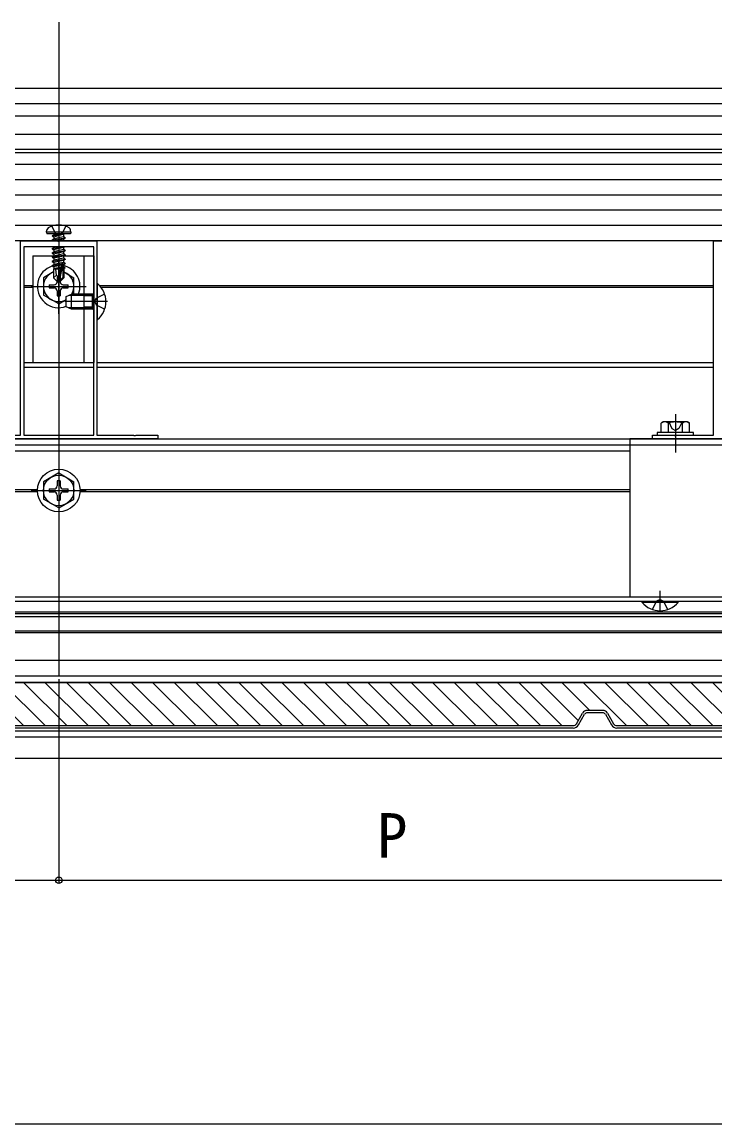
# Model space of a CAD drawing. Units: millimetres, scale not verified. Extents: x -875 to 875, y -1304 to 1296.
# Drawn here: x 260 to 487.5, y -7.2 to 354.6 of the extents above; entities that cross this region are included whole.
import ezdxf
from ezdxf.enums import TextEntityAlignment as Align

# ---------------------------------------------------------------- set-up
doc = ezdxf.new("R2010")
doc.units = ezdxf.units.MM
doc.header["$LTSCALE"] = 8
for name, color, linetype in [('0-3_YKK_11', 7, 'Continuous'), ('0-5_YKK_12', 2, 'Continuous'), ('0-6_YKK_13', 4, 'Continuous'), ('0-7_YKK_D', 6, 'Continuous')]:
    doc.layers.add(name, color=color, linetype=linetype)
doc.styles.add('ＭＳ ゴシック', font='')
doc.styles.get('ＭＳ ゴシック').set_extended_font_data('MS Gothic')

msp = doc.modelspace()

# ---------------------------------------------------------------- linework, layer by layer
at = {"layer": '0-3_YKK_11'}
for points in [[(304.5, 217.8), (239.5, 217.8), (239.5, 219), (246.542, 219), (246.725, 218.88), (247.275, 218.88), (247.458, 219), (259.5, 219), (259.5, 282.8), (271.542, 282.8), (271.725, 282.68), (272.275, 282.68), (272.458, 282.8), (284.5, 282.8), (284.5, 219), (296.542, 219), (296.725, 218.88), (297.275, 218.88), (297.458, 219), (304.5, 219)], [(532, 217.8), (467, 217.8), (467, 219), (474.042, 219), (474.225, 218.88), (474.775, 218.88), (474.958, 219), (487, 219), (487, 282.8), (499.042, 282.8), (499.225, 282.68), (499.775, 282.68), (499.958, 282.8), (512, 282.8), (512, 219), (524.042, 219), (524.225, 218.88), (524.775, 218.88), (524.958, 219), (532, 219)], [(260.5, 280.8), (260.5, 219), (283.5, 219), (283.5, 280.8)]]:
    msp.add_lwpolyline(points, close=True, dxfattribs=at)
at = {"layer": '0-5_YKK_12'}
for p, q in [((272, 354.6), (272, 139.8)), ((792.221, 332.8), (-861.461, 332.8)), ((-602, 327.8), (691, 327.8)), ((-552.134, 323.8), (641.134, 323.8)), ((-595.499, 311.8), (684.499, 311.8)), ((260.5, 268.1), (263.5, 268.1)), ((285.384, 268.1), (487, 268.1)), ((260.5, 267.5), (263.5, 267.5)), ((285.898, 267.5), (487, 267.5)), ((288, 262.799), (274, 262.799)), ((260.5, 242.8), (283.5, 242.8)), ((284.5, 242.8), (487, 242.8)), ((260.5, 241.3), (283.5, 241.3)), ((284.5, 241.3), (487, 241.3)), ((474.5, 225.8), (474.5, 213.3)), ((-556.799, 217.8), (645.798, 217.8)), ((-556.799, 215.8), (645.798, 215.8)), ((84.5, 213.8), (459.5, 213.8)), ((84.5, 201.1), (265.006, 201.1)), ((84.5, 200.5), (265.006, 200.5)), ((263, 200.8), (281, 200.8)), ((278.994, 201.1), (459.5, 201.1)), ((278.994, 200.5), (459.5, 200.5)), ((469.5, 160.8), (469.5, 167.8)), ((689.5, 165.8), (-600.5, 165.8)), ((689.5, 164.3), (-600.5, 164.3)), ((689.5, 160.8), (-600.5, 160.8)), ((689.5, 160.3), (-600.5, 160.3)), ((689.5, 159.3), (-600.5, 159.3)), ((689.5, 154.6), (-600.5, 154.6)), ((689.5, 154), (-600.5, 154)), ((689.5, 145), (-600.5, 145)), ((689.5, 139.8), (-600.5, 139.8)), ((689.5, 137.8), (-600.5, 137.8)), ((689.5, 121.8), (-600.5, 121.8)), ((689.5, 119.8), (-600.5, 119.8)), ((689.5, 112.8), (-600.5, 112.8))]:
    msp.add_line(p, q, dxfattribs=at)
msp.add_lwpolyline([(-566.5, 317.8), (-552, 317.8), (641, 317.8)], dxfattribs=at)
at = {"layer": '0-6_YKK_13'}
for p, q in [((672, 312.8), (-583, 312.8)), ((672, 307.8), (-583, 307.8)), ((672, 302.8), (-583, 302.8)), ((672, 297.8), (-583, 297.8)), ((672, 292.8), (-583, 292.8)), ((672, 287.8), (-583, 287.8)), ((268, 285.6), (268.141, 286.402)), ((272, 289), (272, 268.1)), ((276, 285.6), (275.859, 286.402)), ((672, 282.8), (-583, 282.8)), ((276, 285.6), (268, 285.6)), ((268, 285.6), (268.088, 285.1)), ((275.912, 285.1), (268.088, 285.1)), ((269.9, 284.45), (273.5, 285.05)), ((273.5, 284.95), (269.9, 284.35)), ((269.9, 284.45), (270.45, 284.768)), ((269.9, 284.45), (269.9, 284.35)), ((269.9, 284.45), (269.9, 284.35)), ((269.9, 284.35), (270.45, 284.032)), ((269.9, 283.05), (274.1, 283.75)), ((274.1, 283.65), (269.9, 282.95)), ((269.9, 283.05), (270.45, 283.368)), ((269.9, 283.05), (269.9, 282.95)), ((269.9, 282.95), (270.16, 282.8)), ((273.5, 285.05), (270.45, 284.768)), ((270.45, 284.032), (273.5, 284.95)), ((270.45, 284.9), (270.45, 284.768)), ((273.55, 284.068), (270.45, 283.368)), ((270.45, 284.032), (270.45, 283.368)), ((273.55, 283.332), (271.192, 282.8)), ((273.5, 285.05), (273.5, 284.95)), ((273.55, 284.9), (273.55, 284.068)), ((274.1, 283.75), (273.55, 284.068)), ((274.1, 283.65), (273.55, 283.332)), ((273.55, 283.332), (273.55, 282.8)), ((274.1, 283.75), (274.1, 283.65)), ((276, 285.6), (275.912, 285.1)), ((273.8, 280.8), (269.9, 280.15)), ((269.9, 280.25), (273.2, 280.8)), ((269.9, 280.25), (270.45, 280.568)), ((269.9, 280.25), (269.9, 280.15)), ((269.9, 280.15), (270.45, 279.832)), ((269.9, 278.85), (274.1, 279.55)), ((274.1, 279.45), (269.9, 278.75)), ((269.9, 278.85), (270.45, 279.168)), ((269.9, 278.85), (269.9, 278.75)), ((269.9, 278.75), (270.45, 278.432)), ((271.479, 280.8), (270.45, 280.568)), ((270.45, 280.8), (270.45, 280.568)), ((273.55, 279.868), (270.45, 279.168)), ((270.45, 279.832), (270.45, 279.168)), ((273.55, 280.532), (273.55, 279.868)), ((274.1, 279.55), (273.55, 279.868)), ((273.55, 279.132), (273.55, 278.468)), ((274.1, 279.55), (274.1, 279.45)), ((263.5, 277.799), (283.5, 277.799)), ((269.9, 277.45), (274.1, 278.15)), ((274.1, 278.05), (269.9, 277.35)), ((269.9, 277.45), (270.45, 277.768)), ((269.9, 277.45), (269.9, 277.35)), ((269.9, 277.35), (270.45, 277.032)), ((269.9, 276.05), (274.1, 276.75)), ((274.1, 276.65), (269.9, 275.95)), ((269.9, 276.05), (270.45, 276.368)), ((269.9, 276.05), (269.9, 275.95)), ((269.9, 275.95), (270.45, 275.632)), ((269.9, 274.65), (272.926, 275.154)), ((272.898, 275.05), (269.9, 274.55)), ((269.9, 274.65), (270.45, 274.968)), ((273.55, 278.468), (270.45, 277.768)), ((270.45, 278.432), (270.45, 277.768)), ((273.55, 277.068), (270.45, 276.368)), ((270.45, 277.032), (270.45, 276.368)), ((273.55, 275.668), (270.45, 274.968)), ((270.45, 275.632), (270.45, 274.968)), ((272, 258.799), (272, 276.799)), ((272.91, 275.107), (272, 270.722)), ((273.332, 275.223), (272.15, 269.524)), ((273.332, 275.222), (274.1, 275.35)), ((274.1, 275.25), (273.387, 275.131)), ((273.4, 275.052), (273.4, 270.774)), ((274.1, 278.15), (273.55, 278.468)), ((273.55, 277.732), (273.55, 277.068)), ((274.1, 276.75), (273.55, 277.068)), ((273.55, 276.332), (273.55, 275.668)), ((274.1, 275.35), (273.55, 275.668)), ((274.1, 278.15), (274.1, 278.05)), ((274.1, 276.75), (274.1, 276.65)), ((274.1, 275.35), (274.1, 275.25)), ((280.3, 277.799), (280.3, 242.799)), ((283.5, 277.799), (283.5, 242.799)), ((270.3, 272.567), (267, 270.662)), ((269.9, 274.65), (269.9, 274.55)), ((269.9, 274.55), (270.45, 274.232)), ((270.3, 273.5), (270.45, 273.568)), ((270.3, 273.5), (270.3, 270.65)), ((272.576, 273.5), (270.3, 273.5)), ((271.257, 271.453), (270.3, 270.65)), ((272.84, 274.772), (270.45, 274.232)), ((270.45, 274.232), (270.45, 273.568)), ((272.695, 274.075), (270.45, 273.568)), ((272.635, 273.783), (270.917, 273.5)), ((272.58, 273.516), (272.496, 273.5)), ((273.55, 274.268), (273.397, 274.233)), ((274, 274.008), (273.4, 273.909)), ((274, 273.792), (273.4, 273.676)), ((273.7, 273.5), (273.4, 273.5)), ((273.55, 274.932), (273.55, 274.268)), ((274, 274.008), (273.55, 274.268)), ((274, 273.792), (273.7, 273.619)), ((273.7, 273.619), (273.7, 270.65)), ((273.7, 272.567), (277, 270.662)), ((274, 274.008), (274, 273.792)), ((263, 267.799), (281, 267.799)), ((267, 270.662), (267, 264.935)), ((268.85, 268.299), (270.5, 268.299)), ((268.85, 268.299), (268.85, 267.299)), ((271.85, 269.1), (270.3, 270.65)), ((271.5, 270.949), (271.5, 269.299)), ((272.5, 270.949), (271.5, 270.949)), ((272, 270.722), (271.85, 269.1)), ((271.85, 269.1), (272.15, 269.1)), ((272, 270.722), (272, 269.1)), ((273.4, 270.774), (272.15, 269.524)), ((272.15, 269.1), (273.7, 270.65)), ((272.15, 269.524), (272.15, 269.1)), ((272.5, 270.949), (272.5, 269.299)), ((273.7, 270.65), (273.4, 270.774)), ((273.5, 268.299), (275.15, 268.299)), ((275.15, 267.299), (275.15, 268.299)), ((277, 265.299), (277, 270.662)), ((284.5, 268.699), (284.5, 256.899)), ((284.748, 268.699), (284.5, 268.699)), ((284.748, 256.899), (284.748, 268.699)), ((272, 262.049), (267, 264.935)), ((268.85, 267.299), (270.5, 267.299)), ((271.5, 266.299), (271.5, 264.649)), ((271.5, 264.649), (272.5, 264.649)), ((272.5, 266.299), (272.5, 264.649)), ((273.5, 267.299), (275.15, 267.299)), ((274.5, 264.499), (276.2, 265.299)), ((274.5, 261.099), (274.5, 264.499)), ((283.1, 264.866), (275.28, 264.866)), ((283.1, 265.299), (276.2, 265.299)), ((276.2, 260.299), (276.2, 265.299)), ((283.5, 265.299), (280.3, 265.299)), ((283.5, 264.649), (280.3, 264.649)), ((283.1, 260.299), (283.1, 265.299)), ((283.1, 265.299), (283.5, 265.153)), ((283.1, 264.866), (283.5, 264.949)), ((287.083, 265.299), (284.365, 263.944)), ((272, 262.049), (274.5, 263.492)), ((276.2, 260.299), (274.5, 261.099)), ((283.1, 260.732), (275.28, 260.732)), ((283.5, 260.949), (280.3, 260.949)), ((283.1, 260.732), (283.5, 260.648)), ((283.756, 262.799), (284.365, 263.944)), ((283.756, 262.799), (284.365, 261.654)), ((287.083, 260.299), (284.365, 261.654)), ((283.1, 260.299), (276.2, 260.299)), ((283.5, 260.299), (280.3, 260.299)), ((283.1, 260.299), (283.5, 260.444)), ((284.748, 256.899), (284.5, 256.899)), ((470.5, 223.3), (469.881, 222.943)), ((469.881, 219.8), (469.881, 222.943)), ((478.5, 223.3), (470.5, 223.3)), ((472.191, 219.8), (472.191, 222.943)), ((476.809, 219.8), (476.809, 222.943)), ((478.5, 223.3), (479.119, 222.943)), ((479.119, 219.8), (479.119, 222.943)), ((479.119, 219.8), (469.881, 219.8)), ((477, 219.8), (472, 219.8)), ((272, 206.55), (267, 203.663)), ((272, 206.55), (277, 203.663)), ((267, 203.663), (267, 197.937)), ((271.5, 203.95), (271.5, 202.3)), ((272.5, 203.95), (271.5, 203.95)), ((272.5, 203.95), (272.5, 202.3)), ((277, 197.937), (277, 203.663)), ((268.85, 201.3), (270.5, 201.3)), ((268.85, 201.3), (268.85, 200.3)), ((268.85, 200.3), (270.5, 200.3)), ((271.5, 199.3), (271.5, 197.65)), ((272.5, 199.3), (272.5, 197.65)), ((273.5, 201.3), (275.15, 201.3)), ((273.5, 200.3), (275.15, 200.3)), ((275.15, 200.3), (275.15, 201.3)), ((272, 195.05), (267, 197.937)), ((271.5, 197.65), (272.5, 197.65)), ((272, 195.05), (277, 197.937)), ((539.5, 165.8), (459.5, 165.8)), ((463.6, 164.3), (475.4, 164.3)), ((463.6, 164.052), (463.6, 164.3)), ((475.4, 164.052), (463.6, 164.052)), ((467, 161.717), (468.355, 164.435)), ((469.5, 165.044), (468.355, 164.435)), ((469.5, 165.044), (470.645, 164.435)), ((472, 161.717), (470.645, 164.435)), ((475.4, 164.052), (475.4, 164.3)), ((230.22, 137.8), (610.72, 137.8)), ((260.481, 123.6), (246.281, 137.8)), ((267.552, 123.6), (253.352, 137.8)), ((274.624, 123.6), (260.424, 137.8)), ((281.695, 123.6), (267.495, 137.8)), ((288.766, 123.6), (274.566, 137.8)), ((295.837, 123.6), (281.637, 137.8)), ((302.908, 123.6), (288.708, 137.8)), ((309.979, 123.6), (295.779, 137.8)), ((317.05, 123.6), (302.85, 137.8)), ((324.121, 123.6), (309.921, 137.8)), ((331.192, 123.6), (316.992, 137.8)), ((338.263, 123.6), (324.063, 137.8)), ((345.334, 123.6), (331.134, 137.8)), ((352.405, 123.6), (338.205, 137.8)), ((359.476, 123.6), (345.276, 137.8)), ((366.547, 123.6), (352.347, 137.8)), ((373.619, 123.6), (359.419, 137.8)), ((380.69, 123.6), (366.49, 137.8)), ((387.761, 123.6), (373.561, 137.8)), ((394.832, 123.6), (380.632, 137.8)), ((401.903, 123.6), (387.703, 137.8)), ((408.974, 123.6), (394.774, 137.8)), ((416.045, 123.6), (401.845, 137.8)), ((423.116, 123.6), (408.916, 137.8)), ((430.187, 123.6), (415.987, 137.8)), ((437.258, 123.6), (423.058, 137.8)), ((442.623, 125.306), (430.129, 137.8)), ((446.407, 128.594), (437.2, 137.8)), ((458.471, 123.6), (444.271, 137.8)), ((465.542, 123.6), (451.342, 137.8)), ((472.613, 123.6), (458.413, 137.8)), ((479.685, 123.6), (465.485, 137.8)), ((486.756, 123.6), (472.556, 137.8)), ((493.827, 123.6), (479.627, 137.8)), ((500.898, 123.6), (486.698, 137.8)), ((437.121, 123.737), (433.379, 127.479)), ((441.985, 124.2), (444.005, 127.7)), ((442.677, 123.8), (444.698, 127.3)), ((450.636, 128.6), (445.564, 128.6)), ((450.636, 127.8), (445.564, 127.8)), ((451.502, 127.3), (453.523, 123.8)), ((452.195, 127.7), (454.215, 124.2)), ((255.255, 123.6), (440.945, 123.6)), ((430.187, 123.6), (430.038, 123.749)), ((455.255, 123.6), (640.945, 123.6)), ((440.945, 122.8), (255.255, 122.8)), ((640.945, 122.8), (455.255, 122.8))]:
    msp.add_line(p, q, dxfattribs=at)
for points in [[(269.7, 287.579), (270.855, 285.263), (272, 284.654)], [(274.3, 287.579), (273.145, 285.263), (272, 284.654)], [(274.013, 280.8), (273.55, 280.532), (270.45, 279.832)], [(274.1, 279.45), (273.55, 279.132), (270.45, 278.432)], [(263.5, 277.799), (263.5, 242.799), (283.5, 242.799)], [(274.1, 278.05), (273.55, 277.732), (270.45, 277.032)], [(274.1, 276.65), (273.55, 276.332), (270.45, 275.632)], [(274.1, 275.25), (273.55, 274.932), (273.4, 274.899)], [(272, 270.722), (271.257, 271.453), (271.1, 273.5)], [(472.3, 223.3), (473.35, 221.147), (474.5, 220.536)], [(476.7, 223.3), (475.65, 221.147), (474.5, 220.536)], [(539.5, 217.8), (459.5, 217.8), (459.5, 165.8)]]:
    msp.add_lwpolyline(points, dxfattribs=at)
msp.add_lwpolyline([(468.5, 219), (480.5, 219), (480.5, 219.8), (468.5, 219.8)], close=True, dxfattribs=at)
for radius in [7, 5]:
    msp.add_circle((272, 200.8), radius, dxfattribs=at)
for centre, radius, start, end in [((269.028, 286.246), 0.9, 122.05588, 170), ((272, 281.5), 6.5, 57.94412, 122.05588), ((274.972, 286.246), 0.9, 10, 57.94412), ((270.25, 284.9), 0.2, 0, 90), ((273.75, 284.9), 0.2, 90, 180), ((273.152, 275.052), 0.248, 0, 167.19096), ((272, 267.799), 7, 106.74255, 290.92483), ((272, 267.799), 5, 109.87687, 300), ((272, 267.799), 7, 339.07517, 77.20705), ((272, 267.799), 5, 330, 70.12313), ((270.5, 269.299), 1, 270, 0), ((273.5, 269.299), 1, 180, 270), ((279.8, 262.799), 7.7, 309.98312, 50.01688), ((270.5, 266.299), 1, 0, 90), ((273.5, 266.299), 1, 90, 180), ((471.036, 221.255), 2.045, 55.61575, 124.38425), ((474.5, 215.657), 7.643, 72.41205, 107.58795), ((477.964, 221.255), 2.045, 55.61575, 124.38425), ((270.5, 202.3), 1, 270, 0), ((270.5, 199.3), 1, 0, 90), ((273.5, 202.3), 1, 180, 270), ((273.5, 199.3), 1, 90, 180), ((469.5, 169), 7.7, 219.98312, 320.01688), ((445.564, 126.8), 1.8, 90, 150), ((445.564, 126.8), 1, 90, 150), ((450.636, 126.8), 1.8, 30, 90), ((450.636, 126.8), 1, 30, 90), ((440.945, 124.8), 1.2, 270, 330), ((440.945, 124.8), 2, 270, 330), ((455.255, 124.8), 2, 210, 270), ((455.255, 124.8), 1.2, 210, 270)]:
    msp.add_arc(centre, radius, start, end, dxfattribs=at)
at = {"layer": '0-7_YKK_D'}
for p, q in [((272, 138.8), (272, 71.8)), ((272, 138.8), (272, 71.8)), ((44.5, 72.8), (272, 72.8)), ((272, 72.8), (499.5, 72.8)), ((-638, -7.2), (727, -7.2))]:
    msp.add_line(p, q, dxfattribs=at)
msp.add_circle((272, 72.8), 1.075, dxfattribs=at)
msp.add_circle((272, 72.8), 1.075, dxfattribs=at)

# ---------------------------------------------------------------- texts
at = {"layer": '0-7_YKK_D', "style": 'ＭＳ ゴシック'}
msp.add_text('P', height=14.66, dxfattribs=at).set_placement((376.545, 75.8), align=Align.BOTTOM_LEFT)

doc.saveas('drawing.dxf')
